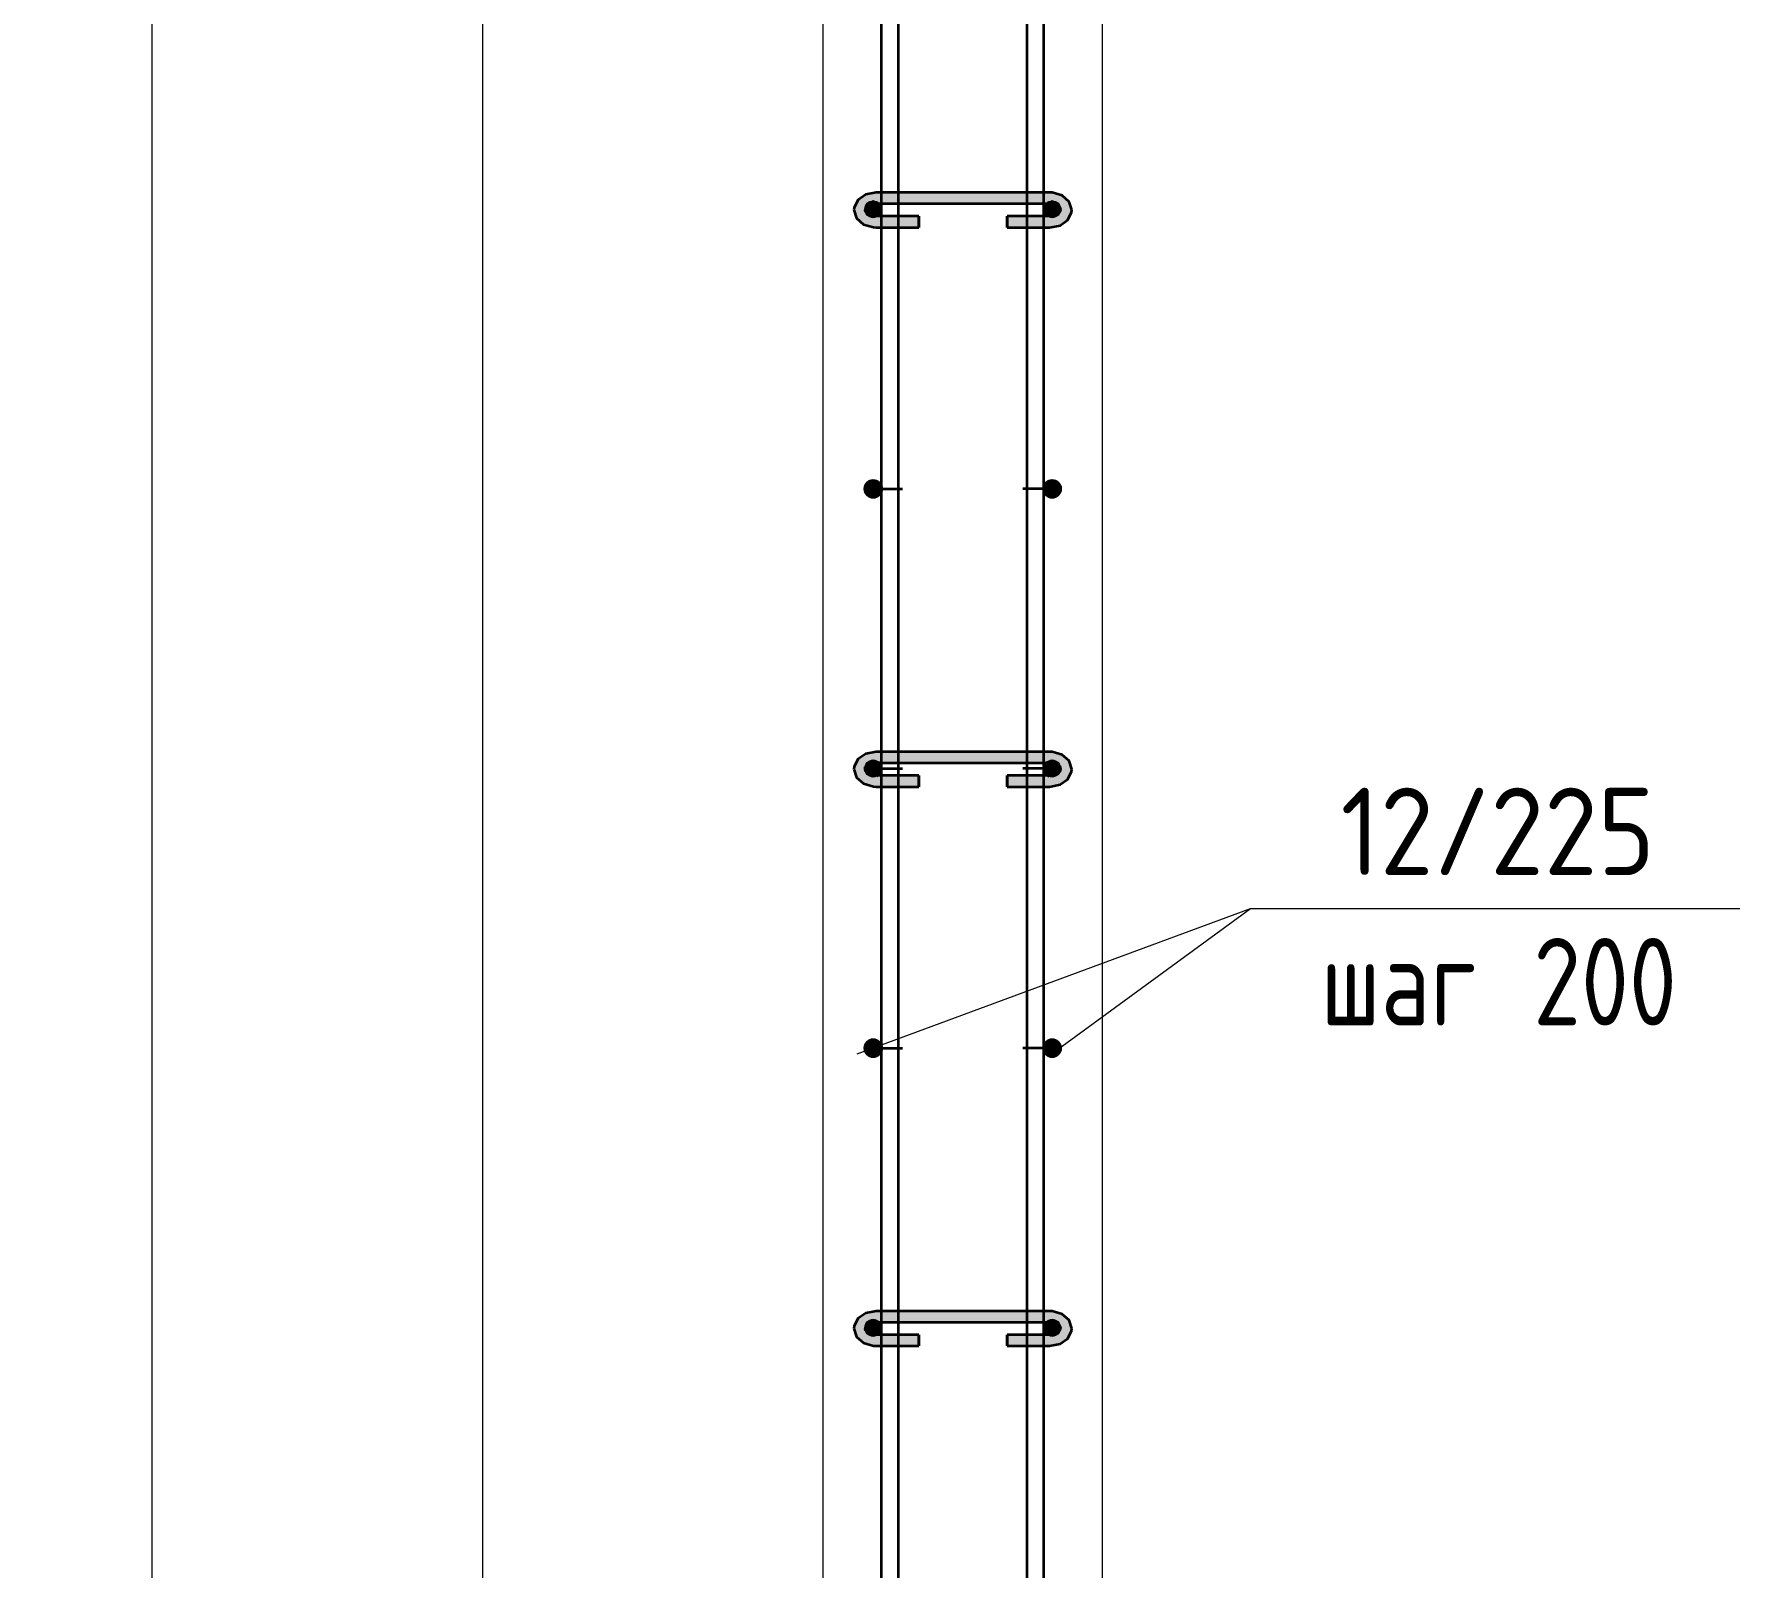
# Model space of a CAD drawing. Header units: millimetres. Extents: x 66339 to 175313, y -6307 to 14735.
# Drawn here: x 168818 to 170038, y 528 to 1625 of the extents above; entities that cross this region are included whole.
import ezdxf

# ---------------------------------------------------------------- set-up
doc = ezdxf.new("R2010")
doc.units = ezdxf.units.MM
for name, color, linetype, lineweight in [('AA_Dim', 7, 'Continuous', 9), ('AA_Dim-25', 7, 'Continuous', 9), ('AA_Oformlenie', 7, 'Continuous', 9), ('AA_Vinoska', 7, 'Continuous', 9), ('AF_Stena_Опалубка', 253, 'Continuous', 18), ('KR_Armatura', 7, 'Continuous', 20), ('KR_Armatura_Tonkie', 7, 'Continuous', 20)]:
    doc.layers.add(name, color=color, linetype=linetype, lineweight=lineweight)
doc.styles.add('ISOCPEUR_11', font='isocpeur.ttf', dxfattribs={"width": 0.9, "height": 62.5})
doc.styles.add('ISOCPEUR_12', font='isocpeur.ttf', dxfattribs={"width": 0.8, "height": 62.5})
doc.dimstyles.new('00_Точн_3_знака__прозр__5', dxfattribs={"dimscale": 304.8, "dimtxt": 62.248823, "dimasz": 0.139436, "dimexe": 0.123031, "dimexo": 0.082021, "dimgap": 0.008202, "dimtad": 1, "dimdec": 3, "dimrnd": 0.001, "dimdsep": 46, "dimtxsty": 'ISOCPEUR_11', "dimblk1": 'OBLIQUE', "dimblk2": 'OBLIQUE', "dimsah": 1, "dimcen": 0.09, "dimdle": 0.123031, "dimazin": 0, "dimtfac": 1, "dimtdec": 4, "dimtix": 1, "dimtmove": 0, "dimatfit": 3, "dimfxl": 1, "dimtvp": 1, "dimtolj": 1, "dimtzin": 0, "dimlwd": 18, "dimlwe": 18, "dimarcsym": 2})

# ---------------------------------------------------------------- blocks, each defined once
blk = doc.blocks.new('350_Стержень П торец СК-СГ _НесАрм_РабПлоск_ - 350_Стержень П торец СК-СГ _НесАрм_РабПлоск_-4068073-2-2 Армирование')
at = {"layer": 'KR_Armatura_Tonkie', "lineweight": 35}
for points in [[(-11590.8, 1095), (-11590.7, 1095), (-11589.4, 1096.2), (-11588.8, 1097), (-11588.2, 1098.4), (-11588, 1100), (-11588.2, 1101.6), (-11588.8, 1103), (-11589.6, 1104), (-11591.8, 1104), (-11598.2, 1102.3), (-11599.5, 1100.3), (-11599.8, 1099.5), (-11598.8, 1097.4), (-11597.7, 1096.4), (-11590.8, 1095)], [(-11591, 1095), (-11590.7, 1095), (-11589.4, 1096.2), (-11588.8, 1097), (-11588.2, 1098.4), (-11588, 1100), (-11588.2, 1101.6), (-11588.8, 1103), (-11589.7, 1104), (-11592.9, 1103.7), (-11598.2, 1102.3), (-11599.6, 1100.3), (-11599.8, 1099.5), (-11598.8, 1097.4), (-11597.7, 1096.4), (-11591.4, 1095)], [(-11468, 1095), (-11461.9, 1096.7), (-11460.5, 1098.1), (-11460.1, 1099.9), (-11461.1, 1101.5), (-11468, 1104), (-11470.4, 1104), (-11471.2, 1103), (-11471.8, 1101.4), (-11472, 1100), (-11471.8, 1098.4), (-11470.6, 1096.2), (-11470.2, 1095.8), (-11469, 1095)], [(-11468, 1095), (-11461.9, 1096.7), (-11460.5, 1098.3), (-11460.1, 1099.7), (-11461.1, 1101.5), (-11468, 1104), (-11470.4, 1104), (-11471.2, 1103), (-11471.8, 1101.6), (-11472, 1100), (-11471.8, 1098.4), (-11470.6, 1096.2), (-11470.2, 1095.8), (-11469.2, 1095), (-11468.6, 1095)]]:
    blk.add_hatch(color=256, dxfattribs=at).paths.add_polyline_path(points)
at = {"layer": 'AA_Oformlenie'}
for centre, start, end in [((-11594, 1100), 303.3963, 41.9541), ((-11466, 1100), 138.0136, 236.6938), ((-11466, 1100), 352.6735, 356.4517)]:
    blk.add_arc(centre, 6, start, end, dxfattribs=at)
at = {"layer": 'KR_Armatura_Tonkie', "lineweight": 35}
for p, q in [((-11588, 1100), (-11576, 1100)), ((-11576, 1100), (-11573, 1100)), ((-11484, 1100), (-11487, 1100)), ((-11472, 1100), (-11484, 1100))]:
    blk.add_line(p, q, dxfattribs=at)
for centre, start, end in [((-11594, 1100), 169.2429, 200.6566), ((-11594, 1100), 291.712, 49.8061), ((-11594, 1100), 303.3963, 0), ((-11594, 1100), 0, 41.9541), ((-11466, 1100), 130.1613, 248.8339), ((-11466, 1100), 138.0136, 180), ((-11466, 1100), 180, 236.6938), ((-11466, 1100), 336.9443, 16.2635), ((-11466, 1100), 352.6735, 356.4517)]:
    blk.add_arc(centre, 6, start, end, dxfattribs=at)
blk = doc.blocks.new('350_Стержень П торец СК-СГ _НесАрм_РабПлоск_ - 350_Стержень П торец СК-СГ _НесАрм_РабПлоск_-V9-2-2 Армирование')
at = {"layer": 'KR_Armatura_Tonkie', "lineweight": 35}
for points in [[(-11594, 894), (-11592.4, 894.2), (-11591, 894.8), (-11589.8, 895.8), (-11588.8, 897), (-11588.2, 898.4), (-11588, 900), (-11588.2, 901.6), (-11588.8, 903), (-11589.8, 904.2), (-11591, 905.2), (-11592.4, 905.8), (-11594, 906), (-11596.5, 905.4), (-11597, 905.2), (-11598.2, 904.2), (-11599.2, 903), (-11599.8, 901.6), (-11600, 900), (-11599.8, 898.4), (-11599.2, 897), (-11598.2, 895.8), (-11596.5, 894.6), (-11595.6, 894.2)], [(-11594, 894), (-11592.4, 894.2), (-11591, 894.8), (-11589.8, 895.8), (-11588.8, 897), (-11588.2, 898.4), (-11588, 900), (-11588.2, 901.6), (-11588.8, 903), (-11589.8, 904.2), (-11591, 905.2), (-11592.4, 905.8), (-11594, 906), (-11596.5, 905.4), (-11597, 905.2), (-11598.2, 904.2), (-11599.2, 903), (-11599.8, 901.6), (-11600, 900), (-11599.8, 898.4), (-11599.2, 897), (-11598.2, 895.8), (-11596.5, 894.6), (-11595.6, 894.2)], [(-11466, 894), (-11464.4, 894.2), (-11463, 894.8), (-11461.8, 895.8), (-11460.8, 897), (-11460.2, 898.4), (-11460, 900), (-11460.2, 901.6), (-11460.8, 903), (-11461.8, 904.2), (-11463, 905.2), (-11464.4, 905.8), (-11466, 906), (-11467.6, 905.8), (-11469, 905.2), (-11470.2, 904.2), (-11471.2, 903), (-11471.8, 901.6), (-11472, 900), (-11471.8, 898.4), (-11471.2, 897), (-11470.2, 895.8), (-11469, 894.8), (-11467.6, 894.2)], [(-11466, 894), (-11464.4, 894.2), (-11463, 894.8), (-11461.8, 895.8), (-11460.8, 897), (-11460.2, 898.4), (-11460, 900), (-11460.2, 901.6), (-11460.8, 903), (-11461.8, 904.2), (-11463, 905.2), (-11464.4, 905.8), (-11466, 906), (-11467.6, 905.8), (-11469, 905.2), (-11470.2, 904.2), (-11471.2, 903), (-11471.8, 901.6), (-11472, 900), (-11471.8, 898.4), (-11471.2, 897), (-11470.2, 895.8), (-11469, 894.8), (-11467.6, 894.2)]]:
    blk.add_hatch(color=256, dxfattribs=at).paths.add_polyline_path(points)
at = {"layer": 'AA_Oformlenie'}
for centre, start, end in [((-11594, 900), 90, 270), ((-11594, 900), 270, 90), ((-11466, 900), 90, 270), ((-11466, 900), 270, 90)]:
    blk.add_arc(centre, 6, start, end, dxfattribs=at)
at = {"layer": 'KR_Armatura_Tonkie', "lineweight": 35}
for p, q in [((-11588, 900), (-11576, 900)), ((-11576, 900), (-11573, 900)), ((-11484, 900), (-11487, 900)), ((-11472, 900), (-11484, 900))]:
    blk.add_line(p, q, dxfattribs=at)
for centre in [(-11594, 900), (-11466, 900)]:
    blk.add_circle(centre, 6, dxfattribs=at)
for centre, start, end in [((-11594, 900), 0, 180), ((-11466, 900), 0, 180), ((-11594, 900), 180, 0), ((-11466, 900), 180, 0)]:
    blk.add_arc(centre, 6, start, end, dxfattribs=at)
blk = doc.blocks.new('261_Шпилька массив _НесАрм_РабПлоск_ - 8 А240-4096871-2-2 Армирование')
at = {"layer": 'KR_Armatura_Tonkie', "lineweight": 35}
for points in [[(-11591.8, 1488.2), (-11591.8, 1495), (-11598, 1496.5), (-11599.4, 1498.2), (-11599.8, 1499.5), (-11598.8, 1502.3), (-11595.8, 1504.4), (-11591.8, 1505.2), (-11591.8, 1512), (-11597.9, 1511), (-11600.7, 1509.7), (-11604.3, 1506.6), (-11606.6, 1503.8), (-11607.8, 1499.5), (-11606.6, 1495.2), (-11603.2, 1491.5), (-11598, 1489.1), (-11595.7, 1488.7)], [(-11588.1, 1505.2), (-11468, 1505.2), (-11468, 1512), (-11591.8, 1511.9), (-11591.8, 1505.2), (-11590.5, 1505.2)], [(-11472, 1504), (-11468, 1504.1), (-11468, 1505.2), (-11591.8, 1505.2), (-11591.8, 1504), (-11484, 1504)], [(-11468, 1488.2), (-11461.5, 1489.3), (-11456.7, 1491.5), (-11453.2, 1495.2), (-11452, 1499.5), (-11453.2, 1503.8), (-11455.6, 1507.4), (-11460.5, 1510.5), (-11468, 1511.9), (-11468, 1505.2), (-11464, 1504.4), (-11461.1, 1502.3), (-11460.1, 1499.3), (-11460.6, 1497.9), (-11462.5, 1496.3), (-11468, 1494.9), (-11468, 1489)], [(-11576, 1488.2), (-11561.5, 1488.2), (-11561.5, 1495), (-11591.8, 1494.9), (-11591.8, 1488.2), (-11588, 1488.2)], [(-11472, 1488.2), (-11468, 1488.2), (-11468, 1495), (-11498.3, 1494.9), (-11498.3, 1488.2), (-11483.2, 1488.2)], [(-11588, 1487), (-11561.5, 1487.2), (-11561.5, 1488.2), (-11591.8, 1488.2), (-11591.8, 1487)], [(-11472, 1487), (-11468, 1487.2), (-11468, 1488.2), (-11498.3, 1488.2), (-11498.3, 1487), (-11483.2, 1487)], [(-11591.8, 1088.2), (-11591.8, 1095), (-11598, 1096.5), (-11599.4, 1098.2), (-11599.8, 1099.5), (-11598.8, 1102.3), (-11595.8, 1104.4), (-11591.8, 1105.2), (-11591.8, 1112), (-11598.5, 1110.7), (-11600.7, 1109.7), (-11604.3, 1106.6), (-11606.6, 1103.8), (-11607.8, 1099.5), (-11606.6, 1095.2), (-11603.2, 1091.5), (-11598, 1089.1), (-11595.7, 1088.7)], [(-11551.2, 1105.2), (-11468, 1105.2), (-11468, 1112), (-11591.8, 1111.9), (-11591.8, 1105.2), (-11573.8, 1105.2)], [(-11468, 1088.2), (-11461.9, 1089.1), (-11456.7, 1091.5), (-11453.2, 1095.2), (-11452, 1099.5), (-11453.2, 1103.8), (-11455.6, 1107.4), (-11460.5, 1110.5), (-11468, 1111.9), (-11468, 1105.2), (-11464, 1104.4), (-11461.1, 1102.3), (-11460.1, 1099.3), (-11460.6, 1097.9), (-11462.5, 1096.3), (-11468, 1094.9), (-11468, 1089)], [(-11551.2, 1104), (-11468, 1104.1), (-11468, 1105.2), (-11591.8, 1105.2), (-11591.8, 1104), (-11573.8, 1104)], [(-11576, 1088.2), (-11561.5, 1088.2), (-11561.5, 1095), (-11591.8, 1094.9), (-11591.8, 1088.2), (-11588, 1088.2)], [(-11573.8, 1087), (-11561.5, 1087.2), (-11561.5, 1088.2), (-11591.8, 1088.2), (-11591.8, 1087), (-11576, 1087)], [(-11484, 1088.2), (-11468, 1088.2), (-11468, 1095), (-11498.3, 1094.9), (-11498.3, 1088.2)], [(-11472, 1087), (-11468, 1087.2), (-11468, 1088.2), (-11498.3, 1088.2), (-11498.3, 1087), (-11483.2, 1087)], [(-11591.8, 688.2), (-11591.8, 695), (-11598, 696.5), (-11599.4, 698.2), (-11599.8, 699.5), (-11598.8, 702.3), (-11595.8, 704.4), (-11591.8, 705.2), (-11591.8, 712), (-11597.9, 711), (-11600.7, 709.7), (-11604.3, 706.6), (-11606.6, 703.8), (-11607.8, 699.5), (-11606.6, 695.2), (-11603.2, 691.5), (-11598, 689.1), (-11594.5, 688.6)], [(-11551.2, 705.2), (-11468, 705.2), (-11468, 712), (-11591.8, 711.9), (-11591.8, 705.2), (-11573.8, 705.2)], [(-11468, 688.2), (-11461.9, 689.1), (-11456.7, 691.5), (-11453.2, 695.2), (-11452, 699.5), (-11453.2, 703.8), (-11455.6, 707.4), (-11460.5, 710.5), (-11468, 711.9), (-11468, 705.2), (-11464, 704.4), (-11461.1, 702.3), (-11460.1, 699.3), (-11460.6, 697.9), (-11462.5, 696.3), (-11468, 694.9), (-11468, 688.6)], [(-11472, 704), (-11468, 704.1), (-11468, 705.2), (-11591.8, 705.2), (-11591.8, 704), (-11483.2, 704)], [(-11591.8, 688.2), (-11561.5, 688.2), (-11561.5, 695), (-11591.8, 694.9), (-11591.8, 688.6)], [(-11588, 687), (-11561.5, 687.2), (-11561.5, 688.2), (-11591.8, 688.2), (-11591.8, 687)], [(-11468, 688.2), (-11468, 695), (-11498.3, 694.9), (-11498.3, 688.2), (-11472, 688.2)], [(-11484, 687), (-11468, 687.2), (-11468, 688.2), (-11498.3, 688.2), (-11498.3, 687)]]:
    blk.add_hatch(color=256, dxfattribs=at).paths.add_polyline_path(points)
h = blk.add_hatch(color=256, dxfattribs=at)
h.paths.add_polyline_path([(-11591.8, 1487), (-11591.8, 1488.2), (-11598, 1489.1), (-11603.2, 1491.5), (-11603.8, 1491.9), (-11599.4, 1488.7), (-11597.9, 1488), (-11595.3, 1487.6)])
h.paths.add_polyline_path([(-11599.3, 1501), (-11598, 1502.6), (-11591.8, 1504.1), (-11591.8, 1505.2), (-11595.8, 1504.4), (-11598.8, 1502.3), (-11599, 1501.7)])
h = blk.add_hatch(color=256, dxfattribs=at)
h.paths.add_polyline_path([(-11468, 1487), (-11460.5, 1488.5), (-11455.6, 1491.6), (-11453.2, 1495.2), (-11456.7, 1491.5), (-11462.1, 1489), (-11468, 1488.2), (-11468, 1487.2)])
h.paths.add_polyline_path([(-11460.8, 1501.4), (-11461.1, 1502.3), (-11464.6, 1504.5), (-11468, 1505.2), (-11468, 1504), (-11467.2, 1503.8), (-11460.9, 1501.5)])
h = blk.add_hatch(color=256, dxfattribs=at)
h.paths.add_polyline_path([(-11591.8, 1087), (-11591.8, 1088.2), (-11598, 1089.1), (-11603.2, 1091.5), (-11603.8, 1091.9), (-11599.4, 1088.7), (-11597.9, 1088), (-11595.3, 1087.6)])
h.paths.add_polyline_path([(-11599.3, 1101), (-11598, 1102.6), (-11591.8, 1104.1), (-11591.8, 1105.2), (-11595.8, 1104.4), (-11598.8, 1102.3), (-11599, 1101.7)])
h = blk.add_hatch(color=256, dxfattribs=at)
h.paths.add_polyline_path([(-11468, 1087), (-11460.5, 1088.5), (-11455.6, 1091.6), (-11453.2, 1095.2), (-11456.7, 1091.5), (-11462.1, 1089), (-11468, 1088.2), (-11468, 1087.2)])
h.paths.add_polyline_path([(-11460.8, 1101.4), (-11461.1, 1102.3), (-11464.6, 1104.5), (-11468, 1105.2), (-11468, 1104), (-11467.4, 1103.9), (-11461.1, 1101.5)])
h = blk.add_hatch(color=256, dxfattribs=at)
h.paths.add_polyline_path([(-11591.8, 687), (-11591.8, 688.2), (-11598, 689.1), (-11603.2, 691.5), (-11603.8, 691.9), (-11599.4, 688.7), (-11597.9, 688), (-11595.3, 687.6)])
h.paths.add_polyline_path([(-11599.3, 701), (-11598, 702.6), (-11591.8, 704.1), (-11591.8, 705.2), (-11595.8, 704.4), (-11598.8, 702.3), (-11599, 701.7)])
h = blk.add_hatch(color=256, dxfattribs=at)
h.paths.add_polyline_path([(-11468, 687), (-11460.4, 688.6), (-11455.6, 691.6), (-11453.2, 695.2), (-11456.7, 691.5), (-11461.9, 689.1), (-11468, 688.2), (-11468, 687.2)])
h.paths.add_polyline_path([(-11460.8, 701.4), (-11461.1, 702.3), (-11464.6, 704.5), (-11468, 705.2), (-11468, 704), (-11467.4, 703.9), (-11460.9, 701.5)])
for p, q in [((-11588, 1512), (-11591.8, 1512)), ((-11591.8, 1504), (-11588, 1504)), ((-11576, 1512), (-11588, 1512)), ((-11588, 1504), (-11576, 1504)), ((-11484, 1512), (-11576, 1512)), ((-11576, 1504), (-11484, 1504)), ((-11472, 1512), (-11484, 1512)), ((-11484, 1504), (-11472, 1504)), ((-11468, 1512), (-11472, 1512)), ((-11472, 1504), (-11468, 1504)), ((-11588, 1495), (-11591.8, 1495)), ((-11576, 1495), (-11588, 1495)), ((-11561.5, 1495), (-11576, 1495)), ((-11561.5, 1495), (-11561.5, 1488.2)), ((-11561.5, 1493.8), (-11561.5, 1494.9)), ((-11561.5, 1487.2), (-11561.5, 1493.8)), ((-11484, 1495), (-11498.3, 1495)), ((-11498.3, 1488.2), (-11498.3, 1495)), ((-11498.3, 1494.9), (-11498.3, 1493.8)), ((-11498.3, 1493.8), (-11498.3, 1487.2)), ((-11472, 1495), (-11484, 1495)), ((-11468, 1495), (-11472, 1495)), ((-11591.8, 1487), (-11588, 1487)), ((-11588, 1487), (-11576, 1487)), ((-11576, 1487), (-11561.5, 1487)), ((-11561.5, 1488.2), (-11561.5, 1487)), ((-11498.3, 1487), (-11498.3, 1488.2)), ((-11498.3, 1487), (-11484, 1487)), ((-11484, 1487), (-11472, 1487)), ((-11472, 1487), (-11468, 1487)), ((-11588, 1112), (-11591.8, 1112)), ((-11576, 1112), (-11588, 1112)), ((-11484, 1112), (-11576, 1112)), ((-11472, 1112), (-11484, 1112)), ((-11468, 1112), (-11472, 1112)), ((-11591.8, 1104), (-11588, 1104)), ((-11588, 1104), (-11576, 1104)), ((-11576, 1104), (-11484, 1104)), ((-11484, 1104), (-11472, 1104)), ((-11472, 1104), (-11468, 1104)), ((-11588, 1095), (-11591.8, 1095)), ((-11591.8, 1087), (-11588, 1087)), ((-11576, 1095), (-11588, 1095)), ((-11588, 1087), (-11576, 1087)), ((-11561.5, 1095), (-11576, 1095)), ((-11576, 1087), (-11561.5, 1087)), ((-11561.5, 1095), (-11561.5, 1088.2)), ((-11561.5, 1093.8), (-11561.5, 1094.9)), ((-11561.5, 1087.2), (-11561.5, 1093.8)), ((-11561.5, 1088.2), (-11561.5, 1087)), ((-11484, 1095), (-11498.3, 1095)), ((-11498.3, 1088.2), (-11498.3, 1095)), ((-11498.3, 1094.9), (-11498.3, 1093.8)), ((-11498.3, 1093.8), (-11498.3, 1087.2)), ((-11498.3, 1087), (-11498.3, 1088.2)), ((-11498.3, 1087), (-11484, 1087)), ((-11472, 1095), (-11484, 1095)), ((-11484, 1087), (-11472, 1087)), ((-11468, 1095), (-11472, 1095)), ((-11472, 1087), (-11468, 1087)), ((-11588, 712), (-11591.8, 712)), ((-11576, 712), (-11588, 712)), ((-11484, 712), (-11576, 712)), ((-11472, 712), (-11484, 712)), ((-11468, 712), (-11472, 712)), ((-11591.8, 704), (-11588, 704)), ((-11588, 704), (-11576, 704)), ((-11576, 704), (-11484, 704)), ((-11484, 704), (-11472, 704)), ((-11472, 704), (-11468, 704)), ((-11588, 695), (-11591.8, 695)), ((-11591.8, 687), (-11588, 687)), ((-11576, 695), (-11588, 695)), ((-11588, 687), (-11576, 687)), ((-11561.5, 695), (-11576, 695)), ((-11576, 687), (-11561.5, 687)), ((-11561.5, 695), (-11561.5, 688.2)), ((-11561.5, 693.8), (-11561.5, 694.9)), ((-11561.5, 687.2), (-11561.5, 693.8)), ((-11561.5, 688.2), (-11561.5, 687)), ((-11484, 695), (-11498.3, 695)), ((-11498.3, 688.2), (-11498.3, 695)), ((-11498.3, 694.9), (-11498.3, 693.8)), ((-11498.3, 693.8), (-11498.3, 687.2)), ((-11498.3, 687), (-11498.3, 688.2)), ((-11498.3, 687), (-11484, 687)), ((-11472, 695), (-11484, 695)), ((-11484, 687), (-11472, 687)), ((-11468, 695), (-11472, 695)), ((-11472, 687), (-11468, 687))]:
    blk.add_line(p, q, dxfattribs=at)
at = {"layer": 'KR_Armatura_Tonkie', "lineweight": 35, "flags": 128}
for points in [[(-11591.8, 1512), (-11599.4, 1510.5), (-11605, 1506.6), (-11607.7, 1501.1), (-11607.8, 1499.5)], [(-11599.8, 1499.5), (-11598.9, 1501.5), (-11595.1, 1503.6), (-11591.8, 1504)], [(-11452, 1499.5), (-11453.9, 1505.4), (-11458.9, 1509.8), (-11466.1, 1511.9), (-11468, 1512)], [(-11468, 1504), (-11463, 1502.9), (-11460.3, 1500.7), (-11460, 1499.5)], [(-11607.8, 1499.5), (-11606, 1493.6), (-11601, 1489.2), (-11593.7, 1487.1), (-11591.8, 1487)], [(-11591.8, 1495), (-11596.9, 1496.1), (-11599.5, 1498.3), (-11599.8, 1499.5)], [(-11468, 1487), (-11460.4, 1488.5), (-11454.8, 1492.4), (-11452.1, 1497.9), (-11452, 1499.5)], [(-11460, 1499.5), (-11461, 1497.5), (-11464.7, 1495.5), (-11468, 1495)], [(-11591.8, 1112), (-11599.4, 1110.5), (-11605, 1106.6), (-11607.7, 1101.1), (-11607.8, 1099.5)], [(-11452, 1099.5), (-11453.9, 1105.4), (-11458.9, 1109.8), (-11466.1, 1111.9), (-11468, 1112)], [(-11607.8, 1099.5), (-11606, 1093.6), (-11601, 1089.2), (-11593.7, 1087.1), (-11591.8, 1087)], [(-11599.8, 1099.5), (-11598.9, 1101.5), (-11595.1, 1103.6), (-11591.8, 1104)], [(-11591.8, 1095), (-11596.9, 1096.1), (-11599.5, 1098.3), (-11599.8, 1099.5)], [(-11468, 1104), (-11463, 1102.9), (-11460.3, 1100.7), (-11460, 1099.5)], [(-11468, 1087), (-11460.4, 1088.5), (-11454.8, 1092.4), (-11452.1, 1097.9), (-11452, 1099.5)], [(-11460, 1099.5), (-11461, 1097.5), (-11464.7, 1095.5), (-11468, 1095)], [(-11591.8, 712), (-11599.4, 710.5), (-11605, 706.6), (-11607.7, 701.1), (-11607.8, 699.5)], [(-11452, 699.5), (-11453.9, 705.4), (-11458.9, 709.8), (-11466.1, 711.9), (-11468, 712)], [(-11607.8, 699.5), (-11606, 693.6), (-11601, 689.2), (-11593.7, 687.1), (-11591.8, 687)], [(-11599.8, 699.5), (-11598.9, 701.5), (-11595.1, 703.6), (-11591.8, 704)], [(-11591.8, 695), (-11596.9, 696.1), (-11599.5, 698.3), (-11599.8, 699.5)], [(-11468, 704), (-11463, 702.9), (-11460.3, 700.7), (-11460, 699.5)], [(-11468, 687), (-11460.4, 688.5), (-11454.8, 692.4), (-11452.1, 697.9), (-11452, 699.5)], [(-11460, 699.5), (-11461, 697.5), (-11464.7, 695.5), (-11468, 695)]]:
    blk.add_lwpolyline(points, dxfattribs=at)
blk = doc.blocks.new('011_Прямоугольник обрыва _ЭлУзла_ - 011_Прямоугольник обрыва _ЭлУзла_-4121425-2-2 Армирование')
at = {"layer": 'AA_Oformlenie'}
blk.add_line((-11873.1, -1618.1), (-11873.1, 1943.3), dxfattribs=at)
blk = doc.blocks.new('DIMBLOCK114-2-2 Армирование')
at = {"layer": 'AA_Dim-25', "lineweight": 30}
for p, q in [((168902.4, 2900), (168881.2, 2921.2)), ((168902.4, 2900), (168923.7, 2878.8)), ((168902.4, -2900), (168881.2, -2878.8)), ((168902.4, -2900), (168923.7, -2921.2))]:
    blk.add_line(p, q, dxfattribs=at)
at = {"layer": 'AA_Dim-25', "lineweight": 18}
for p, q in [((169387.2, 2900), (168864.9, 2900)), ((168902.4, -2900), (168902.4, 2900)), ((168902.4, 2900), (169387.2, 2900)), ((169387.2, -2900), (168864.9, -2900)), ((168902.4, -2900), (169387.2, -2900))]:
    blk.add_line(p, q, dxfattribs=at)
at = {"layer": 'AA_Dim-25', "color": 0, "lineweight": 18, "insert": (168818.3, -217.3), "char_height": 62.5, "width": 521.454, "attachment_point": 1, "rotation": 90, "line_spacing_factor": 1.149209, "style": 'ISOCPEUR_11'}
blk.add_mtext('200х29=5800', dxfattribs=at)
blk = doc.blocks.new('_Oblique')
at = {"color": 0, "linetype": 'ByBlock', "lineweight": -2}
blk.add_line((-0.5, -0.5), (0.5, 0.5), dxfattribs=at)
blk = doc.blocks.new('042_М_Арматуры - Диам длина поз _ Комментарий-3662934-2-2 Армирование')
at = {"layer": 'AA_Vinoska'}
blk.add_line((-10831.3, -2781.2), (-10481.3, -2781.2), dxfattribs=at)

msp = doc.modelspace()

# ---------------------------------------------------------------- hatches: boundary and pattern name
at = {"layer": 'KR_Armatura'}
h = msp.add_hatch(color=256, dxfattribs=at)
edge = h.paths.add_edge_path()
edge.add_arc((169418.1805, 1500), 6, 0, 360)
for points in [[(169418.1805, 1494), (169423.3766, 1497), (169423.3766, 1503), (169418.1805, 1506), (169412.9843, 1503), (169412.9843, 1497), (169415.7058, 1495.4288)], [(169546.1805, 1494), (169551.3766, 1497), (169551.3766, 1503), (169546.1805, 1506), (169540.9843, 1503), (169540.9843, 1497)], [(169418.1805, 1294), (169423.3766, 1297), (169423.3766, 1303), (169418.1805, 1306), (169412.9843, 1303), (169412.9843, 1297), (169415.7058, 1295.4288)], [(169546.1805, 1294), (169551.3766, 1297), (169551.3766, 1303), (169546.1805, 1306), (169540.9843, 1303), (169540.9843, 1297)], [(169418.1805, 1094), (169423.3766, 1097), (169423.3766, 1103), (169418.1805, 1106), (169412.9843, 1103), (169412.9843, 1097), (169415.7058, 1095.4288)], [(169546.1805, 1094), (169551.3766, 1097), (169551.3766, 1103), (169546.1805, 1106), (169540.9843, 1103), (169540.9843, 1097), (169542.3948, 1096.1857)], [(169418.1805, 894), (169423.3766, 897), (169423.3766, 903), (169418.1805, 906), (169412.9843, 903), (169412.9843, 897), (169415.7058, 895.4288)], [(169546.1805, 894), (169551.3766, 897), (169551.3766, 903), (169546.1805, 906), (169540.9843, 903), (169540.9843, 897)], [(169418.1805, 694), (169423.3766, 697), (169423.1729, 703.1176), (169418.1805, 706), (169412.9843, 703), (169412.9843, 697), (169415.7058, 695.4288)], [(169546.1805, 694), (169551.3766, 697), (169551.1729, 703.1176), (169546.1805, 706), (169540.9843, 703), (169540.9843, 697)]]:
    msp.add_hatch(color=256, dxfattribs=at).paths.add_polyline_path(points)
h = msp.add_hatch(color=256, dxfattribs=at)
edge = h.paths.add_edge_path()
edge.add_arc((169546.1805, 1500), 6, 0, 360)
h = msp.add_hatch(color=256, dxfattribs=at)
edge = h.paths.add_edge_path()
edge.add_arc((169418.1805, 1300), 6, 0, 360)
h = msp.add_hatch(color=256, dxfattribs=at)
edge = h.paths.add_edge_path()
edge.add_arc((169546.1805, 1300), 6, 0, 360)
h = msp.add_hatch(color=256, dxfattribs=at)
edge = h.paths.add_edge_path()
edge.add_arc((169418.1805, 1100), 6, 0, 360)
h = msp.add_hatch(color=256, dxfattribs=at)
edge = h.paths.add_edge_path()
edge.add_arc((169546.1805, 1100), 6, 0, 360)
h = msp.add_hatch(color=256, dxfattribs=at)
edge = h.paths.add_edge_path()
edge.add_arc((169418.1805, 900), 6, 0, 360)
h = msp.add_hatch(color=256, dxfattribs=at)
edge = h.paths.add_edge_path()
edge.add_arc((169546.1805, 900), 6, 0, 360)
h = msp.add_hatch(color=256, dxfattribs=at)
edge = h.paths.add_edge_path()
edge.add_arc((169418.1805, 700), 6, 0, 360)
h = msp.add_hatch(color=256, dxfattribs=at)
edge = h.paths.add_edge_path()
edge.add_arc((169546.1805, 700), 6, 0, 360)

# ---------------------------------------------------------------- linework, layer by layer
at = {"layer": 'AA_Vinoska'}
for p in [(169406.5764, 896.057), (169550.632, 899.4071)]:
    msp.add_line(p, (169687.9874, 999.911), dxfattribs=at)
at = {"layer": 'AF_Stena_Опалубка', "lineweight": 20}
for p, q in [((169382.1805, 3050), (169382.1805, -2950)), ((169582.1805, -2950), (169582.1805, 3050))]:
    msp.add_line(p, q, dxfattribs=at)
at = {"layer": 'KR_Armatura'}
for p, q in [((169418.1805, 1506), (169412.9843, 1503)), ((169412.9843, 1503), (169412.9843, 1497)), ((169423.3766, 1503), (169418.1805, 1506)), ((169423.3766, 1497), (169423.3766, 1503)), ((169546.1805, 1506), (169540.9843, 1503)), ((169540.9843, 1503), (169540.9843, 1497)), ((169551.3766, 1503), (169546.1805, 1506)), ((169551.3766, 1497), (169551.3766, 1503)), ((169412.9843, 1497), (169415.7058, 1495.4288)), ((169415.7058, 1495.4288), (169418.1805, 1494)), ((169418.1805, 1494), (169423.3766, 1497)), ((169540.9843, 1497), (169546.1805, 1494)), ((169546.1805, 1494), (169551.3766, 1497)), ((169418.1805, 1306), (169412.9843, 1303)), ((169423.3766, 1303), (169418.1805, 1306)), ((169546.1805, 1306), (169540.9843, 1303)), ((169551.3766, 1303), (169546.1805, 1306)), ((169412.9843, 1303), (169412.9843, 1297)), ((169412.9843, 1297), (169415.7058, 1295.4288)), ((169415.7058, 1295.4288), (169418.1805, 1294)), ((169418.1805, 1294), (169423.3766, 1297)), ((169423.3766, 1297), (169423.3766, 1303)), ((169540.9843, 1303), (169540.9843, 1297)), ((169540.9843, 1297), (169546.1805, 1294)), ((169546.1805, 1294), (169551.3766, 1297)), ((169551.3766, 1297), (169551.3766, 1303)), ((169418.1805, 1106), (169412.9843, 1103)), ((169412.9843, 1103), (169412.9843, 1097)), ((169423.3766, 1103), (169418.1805, 1106)), ((169423.3766, 1097), (169423.3766, 1103)), ((169546.1805, 1106), (169540.9843, 1103)), ((169540.9843, 1103), (169540.9843, 1097)), ((169551.3766, 1103), (169546.1805, 1106)), ((169551.3766, 1097), (169551.3766, 1103)), ((169412.9843, 1097), (169415.7058, 1095.4288)), ((169415.7058, 1095.4288), (169418.1805, 1094)), ((169418.1805, 1094), (169423.3766, 1097)), ((169540.9843, 1097), (169542.3948, 1096.1857)), ((169542.3948, 1096.1857), (169546.1805, 1094)), ((169546.1805, 1094), (169551.3766, 1097)), ((169418.1805, 906), (169412.9843, 903)), ((169412.9843, 903), (169412.9843, 897)), ((169423.3766, 903), (169418.1805, 906)), ((169423.3766, 897), (169423.3766, 903)), ((169546.1805, 906), (169540.9843, 903)), ((169540.9843, 903), (169540.9843, 897)), ((169551.3766, 903), (169546.1805, 906)), ((169551.3766, 897), (169551.3766, 903)), ((169412.9843, 897), (169415.7058, 895.4288)), ((169415.7058, 895.4288), (169418.1805, 894)), ((169418.1805, 894), (169423.3766, 897)), ((169540.9843, 897), (169546.1805, 894)), ((169546.1805, 894), (169551.3766, 897)), ((169418.1805, 706), (169412.9843, 703)), ((169412.9843, 703), (169412.9843, 697)), ((169412.9843, 697), (169415.7058, 695.4288)), ((169415.7058, 695.4288), (169418.1805, 694)), ((169423.1729, 703.1176), (169418.1805, 706)), ((169418.1805, 694), (169423.3766, 697)), ((169423.3766, 697), (169423.1729, 703.1176)), ((169546.1805, 706), (169540.9843, 703)), ((169540.9843, 703), (169540.9843, 697)), ((169540.9843, 697), (169546.1805, 694)), ((169551.1729, 703.1176), (169546.1805, 706)), ((169546.1805, 694), (169551.3766, 697)), ((169551.3766, 697), (169551.1729, 703.1176))]:
    msp.add_line(p, q, dxfattribs=at)
for centre in [(169418.1805, 1500), (169546.1805, 1500), (169418.1805, 1300), (169546.1805, 1300), (169418.1805, 1100), (169546.1805, 1100), (169418.1805, 900), (169546.1805, 900), (169418.1805, 700), (169546.1805, 700)]:
    msp.add_circle(centre, 6, dxfattribs=at)
at = {"layer": 'KR_Armatura_Tonkie', "lineweight": 35}
for p, q in [((169424.1805, -2950), (169424.1805, 3042)), ((169436.1805, -2950), (169436.1805, 3042)), ((169528.1805, -2950), (169528.1805, 3042)), ((169540.1805, -2950), (169540.1805, 3042))]:
    msp.add_line(p, q, dxfattribs=at)

# ---------------------------------------------------------------- block references
at = {"layer": 'AA_Oformlenie'}
msp.add_blockref('011_Прямоугольник обрыва _ЭлУзла_ - 011_Прямоугольник обрыва _ЭлУзла_-4121425-2-2 Армирование', (181012.1805, 0), dxfattribs=at)
at = {"layer": 'AA_Vinoska'}
msp.add_blockref('042_М_Арматуры - Диам длина поз _ Комментарий-3662934-2-2 Армирование', (180519.2949, 3781.1153), dxfattribs=at)
msp.add_blockref('042_М_Арматуры - Диам длина поз _ Комментарий-3662934-2-2 Армирование', (180519.2949, 3781.1153), dxfattribs=at)
at = {"layer": 'KR_Armatura_Tonkie', "lineweight": 35}
for name, p in [('261_Шпилька массив _НесАрм_РабПлоск_ - 8 А240-4096871-2-2 Армирование', (181012.1805, 0)), ('350_Стержень П торец СК-СГ _НесАрм_РабПлоск_ - 350_Стержень П торец СК-СГ _НесАрм_РабПлоск_-V9-2-2 Армирование', (181012.1805, 400)), ('350_Стержень П торец СК-СГ _НесАрм_РабПлоск_ - 350_Стержень П торец СК-СГ _НесАрм_РабПлоск_-4068073-2-2 Армирование', (181012.1805, 0)), ('350_Стержень П торец СК-СГ _НесАрм_РабПлоск_ - 350_Стержень П торец СК-СГ _НесАрм_РабПлоск_-V9-2-2 Армирование', (181012.1805, 0))]:
    msp.add_blockref(name, p, dxfattribs=at)

# ---------------------------------------------------------------- texts
at = {"layer": 'AA_Vinoska', "char_height": 62.5, "attachment_point": 1}
for s, insert, width, style in [('12/225', (169752.4159, 1086.2636), 277.784719, 'ISOCPEUR_11'), ('12/225', (169752.4159, 1086.2636), 277.784719, 'ISOCPEUR_11'), (' 200', (169858.4138, 978.7873), 166.751, 'ISOCPEUR_12'), ('шаг', (169738.0284, 978.7873), 145.907125, 'ISOCPEUR_12')]:
    msp.add_mtext(s, dxfattribs=dict(at, insert=insert, width=width, style=style))

# ---------------------------------------------------------------- dimensions: what is measured, and where the dimension line sits
at = {"layer": 'AA_Dim', "lineweight": 18}
dim = msp.add_linear_dim(base=(168902.4171, 2900), p1=(169412.1805, -2900), p2=(169412.1805, 2900), angle=90, dimstyle='00_Точн_3_знака__прозр__5', override={"dimpost": '200х29=<>', "dimfxl": 5800}, dxfattribs=at)
dim.commit()
dim.dimension.update_dxf_attribs({"geometry": 'DIMBLOCK114-2-2 Армирование', "text_midpoint": (168868.6671, 0)})

doc.saveas('drawing.dxf')
